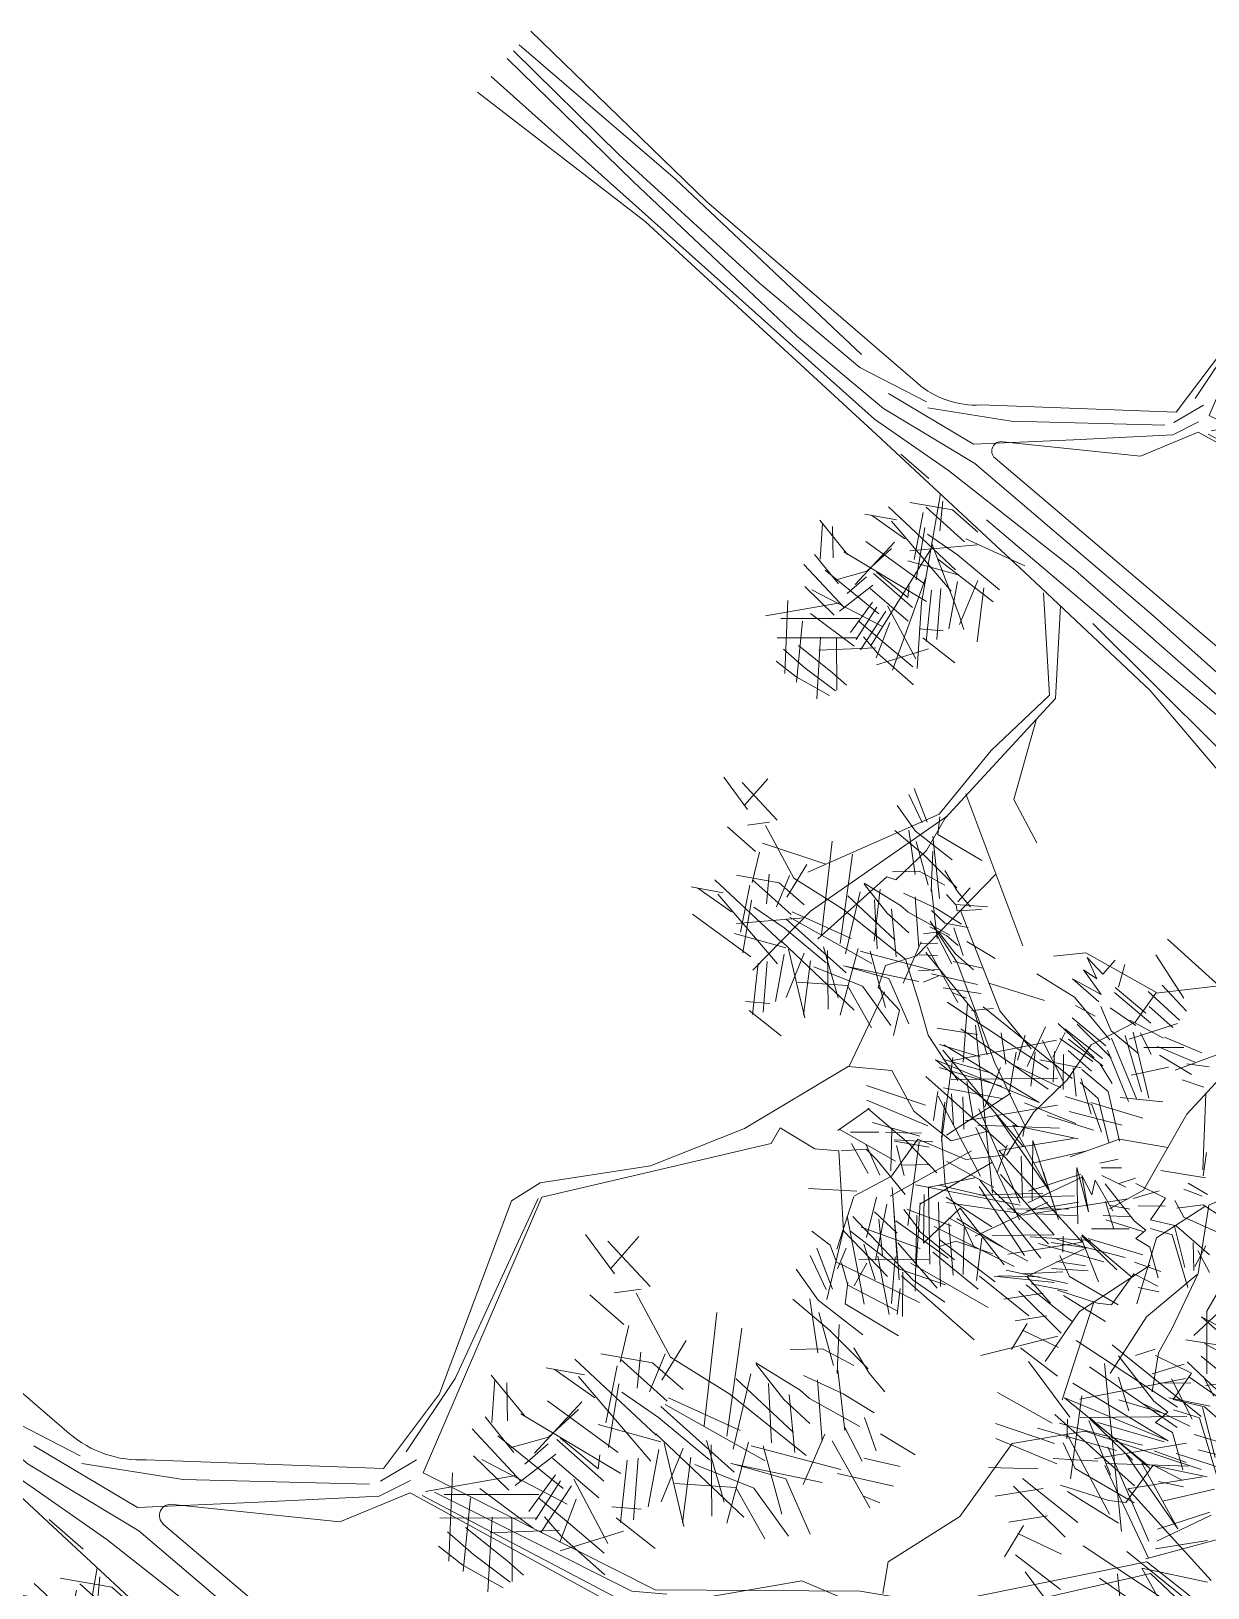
# Model space of a CAD drawing. Header units: inches. Extents: x -3368894 to 5148796, y 84 to 10864301.
# Drawn here: x 503428.75 to 503433.15, y 4346127.27 to 4346133.09 of the extents above; entities that cross this region are included whole.
import ezdxf

# ---------------------------------------------------------------- set-up
doc = ezdxf.new("R2010")
doc.units = ezdxf.units.IN
doc.header["$MEASUREMENT"] = 0
doc.layers.add('cm_alberi in secondo piano', color=252, linetype='Continuous', lineweight=9)

# ---------------------------------------------------------------- blocks, each defined once
blk = doc.blocks.new('ALBERI2P')
at = {"layer": 'cm_alberi in secondo piano'}
for p, q in [((503298.0594, 4346355.9227), (503298.2181, 4346356.3596)), ((503297.7446, 4346355.5326), (503297.8333, 4346356.2963)), ((503297.8565, 4346356.2846), (503298.0594, 4346355.9227)), ((503297.6612, 4346356.1161), (503297.9135, 4346355.9076)), ((503297.1227, 4346356.0041), (503297.2754, 4346355.7017)), ((503297.5202, 4346356.012), (503297.8139, 4346355.8356)), ((503297.5293, 4346356.03), (503297.8721, 4346355.8806)), ((503297.2631, 4346355.8915), (503297.3835, 4346355.6149)), ((503297.3935, 4346355.9401), (503297.6601, 4346355.7458)), ((503297.569, 4346355.4931), (503297.7277, 4346355.9301)), ((503297.7277, 4346355.9301), (503297.5906, 4346355.3795)), ((503297.9858, 4346355.9113), (503297.7311, 4346355.33)), ((503297.3662, 4346355.855), (503297.569, 4346355.4931)), ((503297.3842, 4346355.8317), (503297.7446, 4346355.5326)), ((503297.9043, 4346355.8444), (503297.6316, 4346355.2671)), ((503297.221, 4346355.6206), (503297.1492, 4346355.7782)), ((503297.7131, 4346355.3301), (503297.3929, 4346355.7233)), ((503297.255, 4346354.9107), (503297.9709, 4346355.6764)), ((503296.8183, 4346355.6037), (503296.8265, 4346355.3327)), ((503296.9228, 4346355.5982), (503296.909, 4346355.2911)), ((503296.9461, 4346355.6072), (503296.9724, 4346355.3594)), ((503297.0221, 4346355.5799), (503297.1531, 4346355.3537)), ((503297.1375, 4346354.8711), (503297.1086, 4346355.5796)), ((503297.1989, 4346355.5664), (503297.2831, 4346355.2629)), ((503297.2932, 4346355.6204), (503297.7438, 4346355.2526)), ((503297.1575, 4346355.5485), (503297.0535, 4346355.2869)), ((503297.6076, 4346355.0181), (503297.1664, 4346355.5123)), ((503297.3323, 4346354.8563), (503297.2568, 4346355.5121)), ((503297.5801, 4346354.8646), (503297.3562, 4346355.5247)), ((503297.3562, 4346355.5247), (503297.4768, 4346354.843)), ((503297.5549, 4346355.5151), (503297.5801, 4346354.8646)), ((503297.7047, 4346355.5508), (503297.6976, 4346354.8875)), ((503297.7393, 4346355.0267), (503297.9395, 4346355.5501)), ((503296.7236, 4346355.4324), (503296.7542, 4346355.2968)), ((503297.1623, 4346355.4311), (503297.2634, 4346354.6849)), ((503296.5969, 4346355.3734), (503296.6415, 4346355.1745)), ((503296.6415, 4346355.1745), (503296.6422, 4346355.3913)), ((503296.9943, 4346355.3503), (503297.5222, 4346354.9422)), ((503290.4507, 4346354.5424), (503291.1665, 4346355.3081)), ((503290.3331, 4346354.5027), (503290.3042, 4346355.2113)), ((503297.9334, 4346355.2249), (503297.499, 4346354.9371)), ((503290.5279, 4346354.488), (503290.4524, 4346355.1437)), ((503297.9201, 4346355.0985), (503298.0493, 4346354.7097)), ((503290.358, 4346355.0627), (503290.459, 4346354.3165)), ((503296.4011, 4346355.0307), (503296.3465, 4346354.8863)), ((503297.8334, 4346355.0045), (503297.982, 4346354.6466)), ((503296.0808, 4346354.9374), (503296.1111, 4346354.7244)), ((503296.1711, 4346354.932), (503296.2465, 4346354.684)), ((503296.4331, 4346354.9364), (503296.2923, 4346354.9045)), ((503296.3196, 4346354.9587), (503296.3188, 4346354.6838)), ((503296.455, 4346354.9492), (503296.3282, 4346354.8322)), ((503296.3782, 4346354.7017), (503296.5597, 4346354.9902)), ((503297.6488, 4346354.9689), (503297.5572, 4346354.5485)), ((503296.4781, 4346354.895), (503296.3278, 4346354.6786)), ((503296.6767, 4346354.8453), (503296.7162, 4346354.6826)), ((503296.6987, 4346354.8724), (503296.7616, 4346354.7586)), ((503297.748, 4346354.9093), (503297.8281, 4346354.5297)), ((503296.6353, 4346354.8132), (503296.5264, 4346354.6471)), ((503296.5953, 4346354.8004), (503296.658, 4346354.6376)), ((503296.0439, 4346354.7027), (503296.0706, 4346354.5671)), ((503296.0749, 4346354.6845), (503296.1158, 4346354.5708)), ((503296.1111, 4346354.7244), (503296.2334, 4346354.6157)), ((503296.2465, 4346354.684), (503296.2062, 4346354.5757)), ((503296.3188, 4346354.6838), (503296.3958, 4346354.539)), ((503296.4359, 4346354.5751), (503296.3782, 4346354.7017)), ((503296.7162, 4346354.6826), (503296.9524, 4346354.7039)), ((503296.7395, 4346354.6864), (503296.7473, 4346354.2799)), ((503296.9254, 4346354.7362), (503296.9915, 4346354.3928)), ((503296.9524, 4346354.7039), (503297.0013, 4346354.6315)), ((503297.0558, 4346354.7449), (503297.1052, 4346354.4415)), ((503297.5074, 4346354.7435), (503297.5247, 4346354.4544)), ((503289.5738, 4346354.3333), (503289.7554, 4346354.6219)), ((503295.8537, 4346354.5264), (503295.9753, 4346354.6074)), ((503295.9753, 4346354.6255), (503296.1243, 4346354.3863)), ((503296.5264, 4346354.6471), (503296.5442, 4346354.5476)), ((503296.5896, 4346354.6469), (503296.7384, 4346354.3251)), ((503297.0013, 4346354.6315), (503297.1051, 4346354.3924)), ((503297.3677, 4346354.6304), (503297.4341, 4346354.3914)), ((503289.5152, 4346354.5903), (503289.5144, 4346354.3155)), ((503289.6738, 4346354.5266), (503289.5234, 4346354.3103)), ((503290.8444, 4346354.6006), (503290.7529, 4346354.1802)), ((503296.3958, 4346354.539), (503296.2331, 4346354.5215)), ((503296.2732, 4346354.5523), (503296.3812, 4346354.4255)), ((503296.5442, 4346354.5476), (503296.4629, 4346354.5608)), ((503296.4629, 4346354.5608), (503296.4678, 4346354.4704)), ((503296.5797, 4346354.3307), (503296.481, 4346354.5517)), ((503296.6759, 4346354.5743), (503296.8055, 4346354.3159)), ((503296.7512, 4346354.2851), (503296.7663, 4346354.587)), ((503296.8978, 4346354.5505), (503296.7602, 4346354.285)), ((503297.1908, 4346354.5857), (503297.2078, 4346354.2244)), ((503297.2902, 4346354.5854), (503297.2671, 4346354.2151)), ((503289.831, 4346354.4449), (503289.7221, 4346354.2787)), ((503289.8724, 4346354.477), (503289.9119, 4346354.3143)), ((503289.8944, 4346354.504), (503289.9573, 4346354.3903)), ((503296.2239, 4346354.4621), (503296.3682, 4346354.3714)), ((503296.2331, 4346354.5215), (503296.2867, 4346354.3226)), ((503296.4678, 4346354.4704), (503296.4128, 4346354.1815)), ((503296.9636, 4346354.1128), (503296.784, 4346354.4927)), ((503297.0273, 4346354.2752), (503296.8885, 4346354.4563)), ((503297.421, 4346354.3192), (503297.2678, 4346354.4461)), ((503289.7909, 4346354.4321), (503289.8537, 4346354.2693)), ((503290.1211, 4346354.3679), (503290.1872, 4346354.0244)), ((503290.2515, 4346354.3765), (503290.3009, 4346354.0731)), ((503290.7031, 4346354.3752), (503290.7203, 4346354.0861)), ((503296.4943, 4346354.2536), (503296.5889, 4346354.4068)), ((503296.9915, 4346354.3928), (503296.9331, 4346354.2613)), ((503297.0329, 4346354.4107), (503297.2216, 4346354.0708)), ((503297.5697, 4346354.4181), (503297.3851, 4346354.3864)), ((503289.3068, 4346354.3561), (503289.4291, 4346354.2473)), ((503289.4422, 4346354.3157), (503289.4018, 4346354.2074)), ((503289.5144, 4346354.3155), (503289.5914, 4346354.1707)), ((503289.6315, 4346354.2067), (503289.5738, 4346354.3333)), ((503289.9119, 4346354.3143), (503290.1481, 4346354.3355)), ((503289.9351, 4346354.3181), (503289.943, 4346353.9116)), ((503290.1481, 4346354.3355), (503290.1969, 4346354.2631)), ((503296.3536, 4346354.2449), (503296.2634, 4346354.2994)), ((503296.6909, 4346353.5484), (503296.7796, 4346354.3121)), ((503296.7796, 4346354.3121), (503297.1401, 4346354.0129)), ((503296.8055, 4346354.3159), (503296.8696, 4346354.1802)), ((503297.0817, 4346354.3473), (503297.2976, 4346354.0396)), ((503297.3664, 4346354.1787), (503297.1772, 4346354.338)), ((503289.171, 4346354.2571), (503289.32, 4346354.0179)), ((503289.7221, 4346354.2787), (503289.7399, 4346354.1793)), ((503289.7853, 4346354.2785), (503289.9341, 4346353.9568)), ((503289.8716, 4346354.206), (503290.0011, 4346353.9475)), ((503289.9468, 4346353.9167), (503289.9619, 4346354.2186)), ((503290.1969, 4346354.2631), (503290.3007, 4346354.0241)), ((503290.3865, 4346354.2174), (503290.4035, 4346353.856)), ((503290.4858, 4346354.2171), (503290.4628, 4346353.8468)), ((503290.5634, 4346354.262), (503290.6298, 4346354.0231)), ((503295.6125, 4346354.1168), (503295.5587, 4346354.2473)), ((503296.906, 4346354.2614), (503296.8283, 4346354.1984)), ((503297.2796, 4346354.0577), (503297.1176, 4346354.2517)), ((503297.6775, 4346354.2049), (503297.6757, 4346353.6049)), ((503289.5914, 4346354.1707), (503289.4288, 4346354.1531)), ((503289.4288, 4346354.1531), (503289.4824, 4346353.9542)), ((503289.4689, 4346354.184), (503289.5769, 4346354.0572)), ((503289.6586, 4346354.1924), (503289.6635, 4346354.1021)), ((503289.7399, 4346354.1793), (503289.6586, 4346354.1924)), ((503289.7753, 4346353.9624), (503289.6766, 4346354.1833)), ((503290.0934, 4346354.1821), (503289.9559, 4346353.9167)), ((503290.1593, 4346353.7445), (503289.9797, 4346354.1244)), ((503295.5182, 4346354.0719), (503295.4411, 4346354.1896)), ((503295.5493, 4346354.1389), (503295.59, 4346353.9091)), ((503296.6075, 4346354.1319), (503296.8598, 4346353.9234)), ((503296.8605, 4346354.1492), (503297.1164, 4346353.8633)), ((503297.0901, 4346354.1344), (503297.2111, 4346353.5882)), ((503297.4695, 4346354.1384), (503297.5763, 4346353.5961)), ((503289.4196, 4346354.0938), (503289.5638, 4346354.003)), ((503289.6635, 4346354.1021), (503289.6084, 4346353.8132)), ((503290.223, 4346353.9069), (503290.0841, 4346354.0879)), ((503290.6167, 4346353.9509), (503290.4635, 4346354.0778)), ((503290.7654, 4346354.0498), (503290.5808, 4346354.0181)), ((503295.4047, 4346354.0981), (503295.4853, 4346353.8591)), ((503295.477, 4346354.103), (503295.5576, 4346353.864)), ((503295.7945, 4346354.1163), (503295.9474, 4346353.899)), ((503295.9518, 4346354.0887), (503296.0916, 4346353.7812)), ((503295.9691, 4346353.8176), (503296.1557, 4346354.0739)), ((503296.4756, 4346354.0459), (503296.8184, 4346353.8964)), ((503297.1713, 4346354.0941), (503297.3104, 4346353.5556)), ((503297.3209, 4346354.0666), (503297.3506, 4346353.6368)), ((503289.6899, 4346353.8852), (503289.7846, 4346354.0385)), ((503290.1872, 4346354.0244), (503290.1287, 4346353.893)), ((503290.5621, 4346353.8104), (503290.3728, 4346353.9697)), ((503295.4547, 4346353.9908), (503295.6167, 4346353.8045)), ((503295.5893, 4346353.6923), (503295.8342, 4346354.0348)), ((503295.6083, 4346353.9994), (503295.7976, 4346353.8582)), ((503295.6383, 4346353.6689), (503295.834, 4346353.9755)), ((503295.7065, 4346353.6145), (503295.8883, 4346353.9844)), ((503296.0413, 4346353.7994), (503296.2046, 4346354.0286)), ((503296.069, 4346354.02), (503296.2217, 4346353.7175)), ((503296.4665, 4346354.0278), (503296.7602, 4346353.8514)), ((503296.7335, 4346353.987), (503297.1885, 4346353.787)), ((503297.424, 4346354.016), (503297.4371, 4346353.6546)), ((503289.5493, 4346353.8766), (503289.4591, 4346353.9311)), ((503290.0011, 4346353.9475), (503290.0653, 4346353.8118)), ((503290.1016, 4346353.893), (503290.024, 4346353.83)), ((503295.7789, 4346353.6466), (503295.9333, 4346353.9533)), ((503296.0955, 4346353.794), (503296.1863, 4346353.9525)), ((503296.2094, 4346353.9073), (503296.3298, 4346353.6308)), ((503296.3398, 4346353.9559), (503296.6064, 4346353.7616)), ((503296.5153, 4346353.5089), (503296.674, 4346353.9459)), ((503296.674, 4346353.9459), (503296.5369, 4346353.3953)), ((503296.9321, 4346353.9271), (503296.6774, 4346353.3458)), ((503297.1477, 4346353.5161), (503296.8959, 4346353.9091)), ((503290.4753, 4346353.6893), (503290.3132, 4346353.8834)), ((503295.3679, 4346353.8646), (503295.6384, 4346353.7012)), ((503295.5623, 4346353.7285), (503295.6208, 4346353.8677)), ((503295.9736, 4346353.6047), (503295.9691, 4346353.8176)), ((503296.3125, 4346353.8708), (503296.5153, 4346353.5089)), ((503296.3305, 4346353.8476), (503296.6909, 4346353.5484)), ((503296.8506, 4346353.8602), (503296.5779, 4346353.2829)), ((503296.8596, 4346353.8692), (503297.1922, 4346353.2992)), ((503297.586, 4346353.8219), (503297.5359, 4346353.4517)), ((503295.4759, 4346353.7378), (503295.4802, 4346353.4436)), ((503295.8744, 4346353.6682), (503295.9148, 4346353.8036)), ((503296.0408, 4346353.6497), (503296.0413, 4346353.7994)), ((503296.1673, 4346353.6364), (503296.0955, 4346353.794)), ((503296.6594, 4346353.3459), (503296.3392, 4346353.7391)), ((503297.6903, 4346353.7313), (503297.3281, 4346353.4291)), ((503297.4013, 4346353.7502), (503297.4401, 4346353.3526)), ((503295.4486, 4346353.6747), (503295.453, 4346353.4256)), ((503295.548, 4346353.6782), (503295.5706, 4346353.4846)), ((503296.2013, 4346352.9266), (503296.9172, 4346353.6923)), ((503295.7646, 4346353.6195), (503295.7728, 4346353.3485)), ((503295.8691, 4346353.6141), (503295.8553, 4346353.307)), ((503295.8924, 4346353.623), (503295.9187, 4346353.3752)), ((503295.9684, 4346353.5957), (503296.0994, 4346353.3695)), ((503296.0838, 4346352.8869), (503296.0549, 4346353.5954)), ((503296.1452, 4346353.5823), (503296.2294, 4346353.2788)), ((503296.2395, 4346353.6362), (503296.6901, 4346353.2684)), ((503296.651, 4346353.5666), (503296.6439, 4346352.9033)), ((503297.2383, 4346353.6332), (503297.3407, 4346353.3568)), ((503297.3003, 4346353.1995), (503297.7028, 4346353.6086)), ((503296.1038, 4346353.5643), (503295.9998, 4346353.3027)), ((503296.5539, 4346353.0339), (503296.1127, 4346353.5282)), ((503296.2786, 4346352.8721), (503296.2031, 4346353.5279)), ((503296.5264, 4346352.8804), (503296.3025, 4346353.5405)), ((503296.3025, 4346353.5405), (503296.4231, 4346352.8588)), ((503296.5012, 4346353.5309), (503296.5264, 4346352.8804)), ((503296.6856, 4346353.0426), (503296.8858, 4346353.5659)), ((503296.7723, 4346353.5662), (503297.2647, 4346353.3983)), ((503296.9168, 4346353.5477), (503297.1472, 4346353.3715)), ((503289.0834, 4346353.4263), (503289.2094, 4346353.2814)), ((503295.4389, 4346353.4398), (503295.3084, 4346353.377)), ((503295.6699, 4346353.4482), (503295.7005, 4346353.3126)), ((503296.1086, 4346353.4469), (503296.2097, 4346352.7007)), ((503296.8041, 4346353.4216), (503297.3494, 4346353.2264)), ((503297.3998, 4346353.2443), (503297.7074, 4346353.4189)), ((503289.0058, 4346353.3633), (503289.0558, 4346353.2767)), ((503289.0329, 4346353.3903), (503289.1191, 4346353.2817)), ((503289.3723, 4346353.3842), (503289.4532, 4346353.2575)), ((503289.5298, 4346353.3979), (503289.6248, 4346353.235)), ((503289.6342, 4346353.3744), (503289.6105, 4346353.1938)), ((503289.7554, 4346353.334), (503289.7687, 4346353.0088)), ((503295.5014, 4346353.2048), (503295.5433, 4346353.3892)), ((503295.5433, 4346353.3892), (503295.5878, 4346353.1903)), ((503295.5878, 4346353.1903), (503295.5885, 4346353.4071)), ((503295.9406, 4346353.3661), (503296.4685, 4346352.958)), ((503288.9332, 4346353.2732), (503288.969, 4346353.1415)), ((503289.0102, 4346353.1323), (503289.0688, 4346353.3038)), ((503289.2586, 4346353.3174), (503289.4475, 4346353.0729)), ((503289.2999, 4346353.3263), (503289.3988, 4346353.1725)), ((503289.6105, 4346353.1938), (503289.2999, 4346353.3263)), ((503289.4715, 4346353.3168), (503289.6156, 4346353.1667)), ((503295.3262, 4346353.3137), (503295.4437, 4346353.3133)), ((503295.4437, 4346353.3133), (503295.4291, 4346353.1727)), ((503295.4291, 4346353.1727), (503295.4888, 4346353.3042)), ((503295.4888, 4346353.3042), (503295.5014, 4346353.2048)), ((503297.0386, 4346353.2815), (503297.1556, 4346353.1547)), ((503297.4086, 4346353.1669), (503297.6386, 4346353.2836)), ((503288.8749, 4346353.1921), (503288.9418, 4346353.1144)), ((503289.0228, 4346353.02), (503289.155, 4346353.2132)), ((503289.2363, 4346353.2129), (503289.0228, 4346353.02)), ((503289.155, 4346353.2132), (503289.0371, 4346353.0651)), ((503289.2091, 4346353.182), (503289.3351, 4346353.023)), ((503289.493, 4346353.1851), (503289.3974, 4346352.6885)), ((503296.8797, 4346353.2407), (503296.4453, 4346352.9529)), ((503296.9209, 4346353.2045), (503297.0687, 4346353.0143)), ((503288.8516, 4346353.1508), (503288.9288, 4346353.0925)), ((503289.0775, 4346353.1682), (503289.0102, 4346353.1323)), ((503289.0371, 4346353.0651), (503289.0775, 4346353.1682)), ((503289.0672, 4346352.7579), (503289.2851, 4346353.1225)), ((503289.1405, 4346353.1048), (503289.4016, 4346352.8202)), ((503289.2851, 4346353.1225), (503289.1541, 4346352.9061)), ((503289.209, 4346353.1279), (503289.416, 4346352.8924)), ((503289.3574, 4346353.1584), (503289.3072, 4346352.7482)), ((503289.4117, 4346353.1673), (503289.3924, 4346352.7699)), ((503289.538, 4346353.1127), (503289.4245, 4346352.7065)), ((503295.9505, 4346352.8183), (503295.8045, 4346353.1484)), ((503296.8664, 4346353.1143), (503296.9956, 4346352.7255)), ((503296.9478, 4346353.1192), (503297.0773, 4346352.8427)), ((503289.6424, 4346353.0672), (503289.5729, 4346352.7061)), ((503289.7958, 4346353.0126), (503289.6148, 4346352.8918)), ((503296.1319, 4346352.8011), (503296.4235, 4346353.0201)), ((503296.7797, 4346353.0203), (503296.9283, 4346352.6624)), ((503289.2988, 4346352.956), (503289.0672, 4346352.7579)), ((503289.2356, 4346352.9742), (503289.4556, 4346352.7387)), ((503289.6233, 4346352.7292), (503289.579, 4346353.0042)), ((503289.8175, 4346352.9402), (503289.6325, 4346352.7872)), ((503289.7139, 4346352.8012), (503289.637, 4346352.9859)), ((503290.0067, 4346352.768), (503289.9853, 4346352.963)), ((503288.0106, 4346352.8604), (503287.9376, 4346352.6077)), ((503288.0521, 4346352.9145), (503288.0335, 4346352.7339)), ((503288.1102, 4346352.9182), (503288.1057, 4346352.7014)), ((503288.1605, 4346352.918), (503288.16, 4346352.7554)), ((503288.2328, 4346352.9178), (503288.2774, 4346352.728)), ((503288.3771, 4346352.8683), (503288.3805, 4346352.6915)), ((503288.7695, 4346352.8943), (503288.6658, 4346352.7359)), ((503288.8559, 4346352.8669), (503288.9493, 4346352.5995)), ((503289.3206, 4346352.9107), (503289.1666, 4346352.7666)), ((503289.5778, 4346352.6157), (503289.5373, 4346352.892)), ((503289.6229, 4346352.6027), (503289.94, 4346352.8947)), ((503289.6684, 4346352.7148), (503289.8535, 4346352.904)), ((503289.7985, 4346352.6241), (503289.7902, 4346352.859)), ((503290.0116, 4346352.6777), (503289.9168, 4346352.909)), ((503290.1966, 4346352.4113), (503290.0715, 4346352.8672)), ((503290.3275, 4346352.5864), (503290.2703, 4346352.8989)), ((503288.4853, 4346352.7816), (503288.4704, 4346352.5377)), ((503288.5433, 4346352.7775), (503288.5569, 4346352.5555)), ((503288.7511, 4346352.7769), (503288.6514, 4346352.6688)), ((503289.8893, 4346352.7774), (503289.5956, 4346352.5125)), ((503289.7899, 4346352.7558), (503289.7139, 4346352.8012)), ((503290.0116, 4346352.7009), (503290.1837, 4346352.8488)), ((503290.0344, 4346352.5512), (503290.2197, 4346352.7906)), ((503290.1927, 4346352.8217), (503290.084, 4346352.7459)), ((503290.1797, 4346352.8088), (503290.246, 4346352.5325)), ((503288.3805, 4346352.6915), (503288.3221, 4346352.5704)), ((503288.5162, 4346352.7505), (503288.5296, 4346352.5066)), ((503288.6026, 4346352.7502), (503288.6022, 4346352.5915)), ((503288.769, 4346352.7046), (503288.6331, 4346352.5876)), ((503289.036, 4346352.6767), (503289.0851, 4346352.7075)), ((503289.311, 4346352.7301), (503289.1715, 4346352.6763)), ((503289.4368, 4346352.4987), (503289.3795, 4346352.766)), ((503289.5544, 4346352.5487), (503289.4376, 4346352.7659)), ((503289.5729, 4346352.7061), (503289.8309, 4346352.6834)), ((503289.686, 4346352.5341), (503289.9433, 4346352.7321)), ((503289.8763, 4346352.7594), (503290.1104, 4346352.4877)), ((503289.9654, 4346352.3217), (503290.0067, 4346352.768)), ((503289.9791, 4346352.6197), (503290.1706, 4346352.7637)), ((503288.7739, 4346352.6413), (503288.651, 4346352.5423)), ((503288.8944, 4346352.3468), (503289.036, 4346352.6767)), ((503289.8309, 4346352.6834), (503289.6408, 4346352.5214)), ((503289.7671, 4346352.4939), (503289.7946, 4346352.6241)), ((503289.7946, 4346352.6241), (503289.7985, 4346352.6241)), ((503289.8032, 4346352.4576), (503289.9844, 4346352.6378)), ((503289.9785, 4346352.3887), (503289.8619, 4346352.6872)), ((503289.9834, 4346352.2984), (503290.2645, 4346352.6589)), ((503290.0287, 4346352.3615), (503290.0116, 4346352.6777)), ((503290.0342, 4346352.457), (503290.134, 4346352.6193)), ((503288.6782, 4346352.5552), (503288.5426, 4346352.5194)), ((503288.864, 4346352.5688), (503288.7192, 4346352.4699)), ((503289.8752, 4346352.389), (503289.8796, 4346352.5478)), ((503289.8883, 4346352.4303), (503290.0151, 4346352.5654)), ((503290.228, 4346352.5596), (503290.0976, 4346352.5329)), ((503290.246, 4346352.5325), (503290.1825, 4346352.4333)), ((503290.237, 4346352.5235), (503290.3275, 4346352.5864)), ((503288.8006, 4346352.4877), (503288.5875, 4346352.4251)), ((503288.9581, 4346352.5053), (503288.7822, 4346352.3974)), ((503289.0986, 4346352.4597), (503288.8945, 4346352.3881)), ((503288.9631, 4346352.455), (503289.1016, 4346352.1526)), ((503289.0084, 4346352.5), (503289.165, 4346352.2376)), ((503289.1837, 4346352.4543), (503289.062, 4346352.3063)), ((503289.256, 4346352.4541), (503289.1344, 4346352.3422)), ((503289.4955, 4346352.2908), (503289.5142, 4346352.4985)), ((503290.0557, 4346352.3343), (503290.3724, 4346352.5011)), ((503290.3143, 4346352.4871), (503290.2092, 4346352.2887)), ((503290.3361, 4346352.4651), (503290.2595, 4346352.2885)), ((503296.4164, 4346352.3659), (503296.9137, 4346352.5038)), ((503288.8094, 4346352.4283), (503288.6867, 4346352.3745)), ((503288.8635, 4346352.3972), (503288.7587, 4346352.2749)), ((503288.9448, 4346352.3789), (503289.0563, 4346352.1385)), ((503289.2739, 4346352.3998), (503289.1613, 4346352.2879)), ((503289.3461, 4346352.3816), (503289.2155, 4346352.2916)), ((503289.5354, 4346352.2274), (503289.4416, 4346352.3813)), ((503289.5445, 4346352.2506), (503289.6352, 4346352.3807)), ((503290.2186, 4346352.4384), (503290.1101, 4346352.4025)), ((503290.1512, 4346352.3302), (503290.1966, 4346352.4113)), ((503288.8035, 4346352.1806), (503288.8944, 4346352.3468)), ((503289.324, 4346352.3094), (503289.1973, 4346352.2284)), ((503289.5313, 4346352.1642), (503289.4143, 4346352.3052)), ((503289.4991, 4346352.1785), (503289.6621, 4346352.3135)), ((503289.6753, 4346351.9741), (503289.6078, 4346352.2995)), ((503290.1599, 4346352.2127), (503290.1512, 4346352.3302)), ((503288.9213, 4346352.2744), (503289.011, 4346352.0754)), ((503289.4986, 4346352.0159), (503289.4955, 4346352.2908)), ((503289.6435, 4346352.1278), (503289.7162, 4346352.2863)), ((503289.6885, 4346352.0696), (503289.7483, 4346352.2358)), ((503295.4629, 4346351.9712), (503295.4058, 4346352.2837)), ((503288.6362, 4346351.8688), (503288.8035, 4346352.1806)), ((503288.7723, 4346352.0852), (503288.6912, 4346352.1628)), ((503288.821, 4346351.9728), (503288.7995, 4346352.1354)), ((503288.8449, 4346352.1895), (503288.9566, 4346352.0124)), ((503289.6483, 4346352.0284), (503289.5532, 4346352.1371)), ((503288.7808, 4346351.9006), (503288.6767, 4346352.0635)), ((503289.6843, 4346351.9741), (503289.4947, 4346352.0198)), ((503288.6089, 4346351.8327), (503288.6093, 4346351.9553)), ((503295.3724, 4346351.9083), (503295.4629, 4346351.9712)), ((503288.567, 4346351.6251), (503288.6362, 4346351.8688)), ((503288.5814, 4346351.6934), (503288.6089, 4346351.8327)), ((503288.7263, 4346351.8195), (503288.7984, 4346351.747)), ((503288.7535, 4346351.8413), (503288.8257, 4346351.805)), ((503295.4497, 4346351.8719), (503295.3446, 4346351.6735)), ((503295.4716, 4346351.8499), (503295.3949, 4346351.6733)), ((503288.3198, 4346351.7974), (503288.4188, 4346351.6668)), ((503288.4369, 4346351.6939), (503288.3507, 4346351.7844)), ((503288.4643, 4346351.7931), (503288.5272, 4346351.6884)), ((503288.5676, 4346351.8148), (503288.5674, 4346351.7386)), ((503288.5674, 4346351.7386), (503288.5903, 4346351.6431)), ((503288.6759, 4346351.7693), (503288.735, 4346351.6969)), ((503288.4007, 4346351.6669), (503288.3052, 4346351.6671)), ((503288.4188, 4346351.6668), (503288.4095, 4346351.5984)), ((503288.4188, 4346351.6707), (503288.4369, 4346351.6939)), ((503288.5272, 4346351.6884), (503288.5218, 4346351.5942)), ((503288.6394, 4346351.6429), (503288.5814, 4346351.6934)), ((503288.6267, 4346351.7294), (503288.6897, 4346351.6609)), ((503296.4003, 4346351.6853), (503296.7026, 4346351.3933)), ((503293.949, 4346350.9738), (503294.2513, 4346350.6818))]:
    blk.add_line(p, q, dxfattribs=at)
for points in [[(503291.3785, 4346359.7763), (503291.0571, 4346359.3114), (503291.0515, 4346359.1849), (503291.069, 4346358.9733), (503291.3079, 4346358.588), (503291.4066, 4346358.3799), (503291.9115, 4346358.0623), (503292.0823, 4346357.7637), (503292.2565, 4346357.3425), (503292.4627, 4346356.818), (503292.6249, 4346356.6691), (503293.5194, 4346354.985), (503293.5677, 4346354.3216), (503293.4375, 4346353.0521), (503293.4706, 4346350.7021, -0.767742), (503293.3621, 4346350.6715), (503292.8674, 4346351.3737), (503292.5195, 4346351.5463), (503292.2482, 4346352.7756), (503291.5402, 4346353.3507), (503291.3483, 4346353.9345), (503290.3388, 4346354.6692), (503290.3528, 4346355.0576)], [(503293.8749, 4346346.7881), (503293.7933, 4346348.0996), (503293.8442, 4346350.0506), (503293.8842, 4346351.3474), (503293.9233, 4346352.3771), (503294.3512, 4346355.2316), (503294.6685, 4346356.934, 0.043211), (503294.7057, 4346357.3133), (503294.6201, 4346357.6026), (503294.4904, 4346357.8018), (503294.4739, 4346358.3528)], [(503293.3708, 4346346.7881), (503293.4506, 4346348.3045), (503293.4377, 4346350.0338, 0.19284), (503293.2801, 4346350.4188), (503292.515, 4346351.3605), (503292.04, 4346351.3258), (503291.0543, 4346350.9545), (503290.888, 4346351.004), (503290.4503, 4346351.3718), (503289.9904, 4346351.608), (503289.4038, 4346351.7994), (503289.2727, 4346351.9805), (503289.3546, 4346352.2009), (503289.3424, 4346352.4448), (503289.1892, 4346352.5498)]]:
    blk.add_lwpolyline(points, format="xyb", dxfattribs=at)
for points in [[(503295.4383, 4346355.4775), (503296.3037, 4346355.262), (503296.7591, 4346355.2155)], [(503295.9841, 4346355.2063), (503296.1767, 4346355.0855), (503296.4027, 4346355.1391), (503296.5925, 4346355.1747), (503296.8862, 4346355.4319)], [(503290.2973, 4346354.6022), (503289.9495, 4346354.8329), (503289.9871, 4346355.3077)], [(503295.5841, 4346354.9931), (503296.0893, 4346354.7516), (503296.4513, 4346354.9815), (503296.8181, 4346355.0837), (503296.9846, 4346355.1193), (503297.1928, 4346355.2503)], [(503292.3981, 4346351.5286), (503292.0677, 4346352.8162), (503291.3835, 4346353.6092), (503291.1716, 4346353.9531), (503290.3064, 4346354.6151), (503290.2856, 4346355.0307)], [(503296.4603, 4346354.9815), (503296.8666, 4346354.917), (503297.2784, 4346354.9791)], [(503297.0193, 4346354.6133), (503297.5981, 4346354.8607)], [(503296.1124, 4346354.7386), (503296.4554, 4346354.6421), (503296.8444, 4346354.8177)], [(503296.6092, 4346354.7229), (503297.1147, 4346354.5821), (503297.489, 4346354.6261)], [(503295.5798, 4346354.2837), (503295.9494, 4346354.5804)], [(503297.3173, 4346354.5815), (503297.7229, 4346354.3003)], [(503291.3154, 4346353.7049), (503291.1758, 4346353.6189), (503290.7606, 4346353.7427), (503290.3037, 4346353.6989), (503290.0101, 4346353.9385), (503289.7679, 4346354.5134)], [(503294.4078, 4346354.2159), (503295.0039, 4346354.2993), (503295.7536, 4346354.279), (503296.2869, 4346354.3858), (503296.5125, 4346354.3038)], [(503295.1337, 4346354.2957), (503295.5955, 4346354.0446)], [(503295.9865, 4346354.3256), (503296.1466, 4346354.0649), (503296.43, 4346353.9066)], [(503296.3886, 4346354.3488), (503296.8959, 4346353.9233)], [(503294.218, 4346354.2745), (503294.5429, 4346354.1742), (503294.7186, 4346354.2498), (503294.8896, 4346354.0234), (503295.3143, 4346353.6389), (503295.535, 4346353.6602), (503295.8199, 4346353.5471), (503296.0819, 4346353.5773), (503296.3709, 4346353.5545), (503296.6782, 4346353.6026), (503296.8674, 4346353.4304), (503296.9697, 4346353.123), (503297.2498, 4346353.1493), (503297.4934, 4346353.0582)], [(503295.0209, 4346353.9327), (503295.0144, 4346353.472)], [(503295.3091, 4346353.6389), (503295.4122, 4346353.1457), (503295.5602, 4346353.0097)], [(503295.7207, 4346353.6145), (503295.6655, 4346353.2753), (503295.7099, 4346353.0041)], [(503296.4502, 4346352.8755), (503296.5738, 4346353.6442)], [(503293.8443, 4346351.8353), (503293.9485, 4346353.4571)], [(503296.9788, 4346353.1411), (503297.4132, 4346353.4288)], [(503290.673, 4346353.3623), (503290.7086, 4346353.1596)], [(503290.7685, 4346353.3439), (503290.8583, 4346353.1772)], [(503290.8679, 4346353.3849), (503291.0065, 4346353.1264)], [(503291.0305, 4346353.3664), (503290.8978, 4346352.9964)], [(503290.9764, 4346353.3885), (503291.0071, 4346353.3032)], [(503293.6732, 4346353.3315), (503293.6679, 4346351.5339), (503293.7192, 4346350.5349), (503293.7808, 4346349.9786), (503293.7445, 4346346.7881)], [(503295.7274, 4346352.3879), (503296.035, 4346352.9812), (503296.0849, 4346353.2831)], [(503290.79, 4346353.1993), (503290.6992, 4346353.0422)], [(503290.8764, 4346353.181), (503290.8036, 4346352.9967)], [(503291.332, 4346353.2248), (503291.2009, 4346352.9452), (503291.3214, 4346352.6919)], [(503293.5963, 4346346.7881), (503293.6571, 4346347.8832), (503293.7103, 4346349.2742), (503293.6943, 4346349.9788), (503293.5788, 4346350.6296), (503293.5611, 4346352.071), (503293.5736, 4346353.2324)], [(503297.4986, 4346353.0582), (503297.8152, 4346353.1928)], [(503290.9794, 4346353.1265), (503291.1911, 4346352.7013)], [(503291.0929, 4346353.0991), (503291.3266, 4346352.6828)], [(503291.4131, 4346353.1484), (503291.3451, 4346352.8544), (503291.4526, 4346352.547)], [(503296.0642, 4346352.3979), (503296.1431, 4346352.8674), (503296.2922, 4346353.1018)], [(503290.4687, 4346352.7667), (503290.5143, 4346352.9111), (503290.5327, 4346353.0336)], [(503290.8165, 4346353.0095), (503290.6081, 4346352.7805)], [(503290.6502, 4346353.0642), (503290.6806, 4346352.8796), (503290.7432, 4346352.6665)], [(503290.8561, 4346352.4403), (503290.8117, 4346352.7024), (503290.8119, 4346352.7657), (503290.7495, 4346353.0549)], [(503291.165, 4346353.0317), (503290.8976, 4346352.9461)], [(503291.15, 4346352.7466), (503291.3496, 4346353.0493)], [(503291.5032, 4346353.0669), (503291.403, 4346352.782), (503291.592, 4346352.5337)], [(503296.1778, 4346352.3303), (503296.3358, 4346352.5868), (503296.4408, 4346352.7452), (503296.5321, 4346353.0701)], [(503297.4624, 4346353.0493), (503297.6463, 4346352.8139)], [(503290.9338, 4346352.9602), (503290.7125, 4346352.735)], [(503290.9896, 4346351.7444), (503291.1209, 4346352.0924), (503291.0639, 4346352.4449), (503291.0421, 4346352.9456)], [(503289.3552, 4346352.3906), (503289.5325, 4346352.5707), (503289.678, 4346352.8955)], [(503290.5, 4346352.8931), (503290.4811, 4346352.6131), (503290.4856, 4346352.3692)], [(503290.9064, 4346352.8518), (503290.902, 4346352.6712), (503290.86, 4346352.4455)], [(503291.0691, 4346352.8914), (503290.8658, 4346352.6752)], [(503291.571, 4346352.868), (503291.1859, 4346352.6794)], [(503291.4898, 4346352.9134), (503291.4648, 4346352.294)], [(503292.0446, 4346352.8756), (503292.1526, 4346352.7307), (503292.4346, 4346351.6369)], [(503290.427, 4346352.6313), (503290.6223, 4346352.7895)], [(503290.6886, 4346352.5273), (503290.5767, 4346352.6489), (503290.5359, 4346352.8258)], [(503290.9825, 4346352.418), (503290.9966, 4346352.8193)], [(503291.2005, 4346352.8058), (503291.3201, 4346352.2312)], [(503291.3209, 4346352.5112), (503291.4985, 4346352.7869)], [(503291.321, 4346352.5435), (503291.5927, 4346352.7866)], [(503293.7926, 4346350.9141), (503293.7658, 4346352.784)], [(503295.1596, 4346351.936), (503295.6371, 4346352.8237)], [(503296.1118, 4346352.7733), (503296.1425, 4346352.688)], [(503290.3873, 4346352.7579), (503290.4045, 4346352.4688), (503290.3588, 4346352.2792)], [(503290.6041, 4346352.7482), (503290.4498, 4346352.5138)], [(503291.11, 4346352.7699), (503290.8926, 4346352.5577)], [(503291.3486, 4346352.7241), (503291.3433, 4346352.2221)], [(503291.7189, 4346352.6959), (503291.4383, 4346352.507)], [(503291.474, 4346352.3572), (503291.728, 4346352.7139)], [(503292.4886, 4346351.6006), (503292.2159, 4346352.7486)], [(503295.8085, 4346352.7471), (503295.844, 4346352.5443)], [(503295.9039, 4346352.7287), (503295.9938, 4346352.562)], [(503296.0034, 4346352.7697), (503296.142, 4346352.5112)], [(503296.1659, 4346352.7512), (503296.0332, 4346352.3812)], [(503292.3981, 4346351.5286), (503290.9372, 4346351.058), (503290.5908, 4346351.3081), (503289.9585, 4346351.7616), (503289.8682, 4346351.7438), (503289.8326, 4346351.9465), (503289.7607, 4346352.0461), (503290.0519, 4346352.3343), (503290.0799, 4346352.6556)], [(503290.4264, 4346352.4326), (503290.6077, 4346352.645)], [(503291.2632, 4346352.643), (503290.9142, 4346352.4582)], [(503291.922, 4346352.4243), (503291.9085, 4346352.6773)], [(503291.2359, 4346352.5747), (503290.7692, 4346352.269)], [(503291.1676, 4346352.6072), (503291.2839, 4346352.2223)], [(503291.4188, 4346352.0232), (503291.3924, 4346352.2491), (503291.3844, 4346352.5885)], [(503291.7094, 4346352.5424), (503291.4291, 4346352.4477)], [(503292.1599, 4346352.1436), (503292.1783, 4346352.2738), (503292.1792, 4346352.5719)], [(503295.4119, 4346352.4051), (503296.1184, 4346352.3667), (503296.2897, 4346352.2617), (503296.4215, 4346352.3155), (503296.4401, 4346352.5103), (503296.5849, 4346352.586)], [(503295.9254, 4346352.5841), (503295.8346, 4346352.4269)], [(503296.0118, 4346352.5658), (503295.939, 4346352.3815)], [(503296.4675, 4346352.6096), (503296.3363, 4346352.33), (503296.4569, 4346352.0767)], [(503296.5486, 4346352.5332), (503296.4806, 4346352.2392), (503296.5881, 4346351.9318)], [(503289.3372, 4346352.4087), (503288.9581, 4346352.5143)], [(503291.2717, 4346352.4533), (503290.7919, 4346352.1205)], [(503291.7725, 4346352.5099), (503291.5153, 4346352.3571)], [(503291.8719, 4346352.4967), (503291.6184, 4346352.3078)], [(503291.9259, 4346352.4553), (503291.6634, 4346352.2715)], [(503291.8947, 4346352.3702), (503291.8048, 4346352.4917)], [(503291.916, 4346352.1301), (503292.0486, 4346352.4781)], [(503292.2378, 4346352.3188), (503291.9493, 4346352.4965)], [(503292.1054, 4346352.0573), (503292.1022, 4346352.2702), (503292.0977, 4346352.496)], [(503294.5189, 4346351.961), (503294.9887, 4346352.1843), (503295.0979, 4346352.4691)], [(503296.1149, 4346352.5113), (503296.3266, 4346352.0861)], [(503296.2284, 4346352.4839), (503296.462, 4346352.0676)], [(503289.7517, 4346352.0552), (503289.6616, 4346352.1458), (503289.667, 4346352.2232), (503289.7038, 4346352.4489)], [(503295.6041, 4346352.1515), (503295.6497, 4346352.2959), (503295.6681, 4346352.4184)], [(503295.952, 4346352.3943), (503295.7435, 4346352.1653)], [(503295.7857, 4346352.449), (503295.8161, 4346352.2644), (503295.8787, 4346352.0513)], [(503295.9916, 4346351.8251), (503295.9472, 4346352.0872), (503295.9474, 4346352.1505), (503295.885, 4346352.4397)], [(503296.3005, 4346352.4165), (503296.0331, 4346352.3309)], [(503296.2854, 4346352.1314), (503296.485, 4346352.4341)], [(503296.6387, 4346352.4517), (503296.5385, 4346352.1668), (503296.7274, 4346351.9185)], [(503291.47, 4346352.2992), (503291.4502, 4346351.7301)], [(503291.4791, 4346352.3391), (503291.6228, 4346352.0406)], [(503291.5876, 4346352.3659), (503291.5046, 4346351.8022)], [(503291.7358, 4346352.2932), (503291.8424, 4346351.7057)], [(503296.0693, 4346352.345), (503295.8479, 4346352.1198)], [(503296.125, 4346351.1292), (503296.2564, 4346351.4772), (503296.1994, 4346351.8297), (503296.1776, 4346352.3304)], [(503296.6253, 4346352.2981), (503296.6002, 4346351.6788)], [(503291.3421, 4346351.8118), (503291.2021, 4346352.0419), (503291.2027, 4346352.2496)], [(503291.2972, 4346351.9061), (503291.302, 4346352.2274)], [(503291.8212, 4346351.9316), (503291.8221, 4346352.253)], [(503291.9035, 4346352.2889), (503291.9065, 4346351.9766)], [(503292.2055, 4346352.288), (503291.9846, 4346352.2073)], [(503292.4033, 4346351.9893), (503292.1602, 4346352.2468)], [(503292.2731, 4346352.0206), (503292.5176, 4346352.2367)], [(503292.4545, 4346352.2601), (503292.4541, 4346352.1466), (503292.4662, 4346351.8755)], [(503292.5266, 4346352.2328), (503292.544, 4346351.9979), (503292.5435, 4346351.8211)], [(503292.5718, 4346352.2236), (503292.6201, 4346351.9925), (503292.6287, 4346351.8351)], [(503295.4939, 4346351.9569), (503295.7567, 4346352.2413)], [(503295.6355, 4346352.2778), (503295.6166, 4346351.9979), (503295.621, 4346351.754)], [(503296.0418, 4346352.2366), (503296.0374, 4346352.056), (503295.9955, 4346351.8303)], [(503296.2045, 4346352.2762), (503296.0013, 4346352.06)], [(503296.7065, 4346352.2527), (503296.3214, 4346352.0642)], [(503291.2385, 4346352.1372), (503291.0035, 4346352.0966)], [(503291.3968, 4346351.9832), (503291.6773, 4346352.1579)], [(503291.7032, 4346351.7655), (503291.6633, 4346352.2121)], [(503291.7353, 4346352.1487), (503291.7948, 4346352.1898), (503291.8031, 4346351.9407)], [(503292.2323, 4346352.1834), (503291.9483, 4346352.1442)], [(503292.0336, 4346352.1891), (503292.1496, 4346351.71)], [(503292.2673, 4346351.8), (503292.2412, 4346352.1382)], [(503292.3361, 4346351.9443), (503292.6387, 4346352.1783)], [(503295.5228, 4346352.1427), (503295.54, 4346351.8536), (503295.4943, 4346351.664)], [(503295.5624, 4346352.0161), (503295.7578, 4346352.1742)], [(503295.8241, 4346351.9121), (503295.7122, 4346352.0337), (503295.6714, 4346352.2106)], [(503296.2455, 4346352.1547), (503296.0281, 4346351.9425)], [(503296.118, 4346351.8028), (503296.1321, 4346352.2041)], [(503296.3359, 4346352.1906), (503296.4555, 4346351.616)], [(503296.4564, 4346351.896), (503296.634, 4346352.1717)], [(503296.4564, 4346351.9283), (503296.7282, 4346352.1714)], [(503291.3249, 4346352.128), (503291.126, 4346352.0602)], [(503291.3518, 4346352.0685), (503291.2018, 4346351.9606)], [(503291.5906, 4346352.0639), (503291.3333, 4346351.915)], [(503292.1919, 4346352.066), (503291.9609, 4346352.0448)], [(503292.2011, 4346352.1202), (503291.9661, 4346352.0848)], [(503291.9882, 4346352.1208), (503292.005, 4346351.6924)], [(503292.5162, 4346351.7451), (503292.1869, 4346352.1203)], [(503295.7396, 4346352.133), (503295.5853, 4346351.8986)], [(503295.9545, 4346351.9246), (503296.2221, 4346352.1083)], [(503296.4841, 4346352.1089), (503296.4787, 4346351.6069)], [(503296.8544, 4346352.0807), (503296.5738, 4346351.8918)], [(503296.6095, 4346351.742), (503296.8634, 4346352.0987)], [(503297.0574, 4346351.8091), (503297.044, 4346352.062)], [(503292.1373, 4346351.9268), (503291.8794, 4346351.9766)], [(503292.0925, 4346352.0483), (503292.4115, 4346351.6821)], [(503292.3357, 4346351.7946), (503292.6434, 4346352.0157)], [(503293.8942, 4346351.6114), (503294.3467, 4346351.9655), (503295.3583, 4346351.9393), (503295.5843, 4346351.9838), (503295.8462, 4346351.9611), (503295.8692, 4346351.9068), (503296.442, 4346351.8367)], [(503295.5618, 4346351.8174), (503295.7431, 4346352.0298)], [(503296.3987, 4346352.0278), (503296.0497, 4346351.843)], [(503296.3031, 4346351.992), (503296.4194, 4346351.6071)], [(503291.3101, 4346351.9151), (503291.1382, 4346351.8253)], [(503291.5321, 4346351.9377), (503291.5585, 4346351.6846)], [(503291.9475, 4346351.8913), (503291.5901, 4346351.9014)], [(503292.0053, 4346351.7827), (503291.8391, 4346351.8916), (503291.6314, 4346351.9141)], [(503292.0236, 4346351.891), (503291.8663, 4346351.9134)], [(503292.064, 4346351.5696), (503292.1012, 4346351.936)], [(503292.4615, 4346351.6007), (503292.0959, 4346351.8947)], [(503292.1636, 4346351.6648), (503292.1773, 4346351.9177)], [(503292.2991, 4346351.6412), (503292.6522, 4346351.9253)], [(503293.9026, 4346351.479), (503294.3556, 4346351.9242), (503294.8523, 4346351.8775), (503295.3633, 4346351.8941), (503296.17, 4346351.5175)], [(503295.3362, 4346351.9398), (503296.3422, 4346351.6886), (503296.8531, 4346351.66)], [(503296.3714, 4346351.9595), (503295.9046, 4346351.6538)], [(503296.5543, 4346351.4079), (503296.5278, 4346351.6339), (503296.5198, 4346351.9733)], [(503296.8449, 4346351.9271), (503296.5646, 4346351.8325)], [(503296.908, 4346351.8947), (503296.6508, 4346351.7419)], [(503291.5803, 4346351.6485), (503291.4776, 4346351.8204)], [(503296.4071, 4346351.8381), (503295.9274, 4346351.5053)], [(503297.0073, 4346351.8815), (503296.7538, 4346351.6925)], [(503297.0614, 4346351.84), (503296.7989, 4346351.6563)], [(503297.0302, 4346351.755), (503296.9402, 4346351.8765)], [(503290.8842, 4346351.4608), (503290.9174, 4346351.7769)], [(503291.0616, 4346351.659), (503290.9573, 4346351.7497)], [(503291.1517, 4346351.5723), (503291.1523, 4346351.8033)], [(503291.9737, 4346351.5789), (503292.0144, 4346351.8098)], [(503296.723, 4346351.7507), (503296.6401, 4346351.187)], [(503291.7697, 4346351.5485), (503291.9146, 4346351.6784)], [(503291.7927, 4346351.462), (503291.8386, 4346351.7329)], [(503296.6054, 4346351.684), (503296.5857, 4346351.1149)], [(503296.6146, 4346351.7239), (503296.7582, 4346351.4254)], [(503290.9342, 4346351.3523), (503290.9891, 4346351.596)], [(503291.7966, 4346351.4891), (503291.9738, 4346351.6241)], [(503296.4775, 4346351.1965), (503296.3375, 4346351.4267), (503296.3382, 4346351.6344)], [(503296.4326, 4346351.2909), (503296.4374, 4346351.6122)], [(503296.8387, 4346351.1503), (503296.7987, 4346351.5969)], [(503290.7632, 4346351.5644), (503290.98, 4346351.5638)], [(503293.6038, 4346349.9391), (503293.4934, 4346350.5446), (503293.065, 4346350.9937), (503292.6366, 4346351.4376), (503292.4703, 4346351.5052)], [(503296.06, 4346351.5688), (503296.2194, 4346351.187)], [(503296.374, 4346351.522), (503296.139, 4346351.4814)], [(503296.4604, 4346351.5127), (503296.2615, 4346351.4449)], [(503296.5322, 4346351.368), (503296.8128, 4346351.5427)], [(503292.5732, 4346351.3926), (503292.3708, 4346351.4603)], [(503296.4873, 4346351.4533), (503296.3373, 4346351.3454)], [(503296.726, 4346351.4487), (503296.4688, 4346351.2998)], [(503290.9553, 4346351.0489), (503291.9278, 4346351.3351), (503292.3745, 4346351.3932)], [(503292.6234, 4346351.3602), (503293.2316, 4346350.6267), (503293.5104, 4346350.1833)], [(503294.403, 4346351.3691), (503294.1224, 4346351.1803)], [(503294.6061, 4346351.0975), (503294.5926, 4346351.3505)], [(503293.8517, 4346351.2804), (503293.968, 4346350.8955)], [(503294.1029, 4346350.6964), (503294.0765, 4346350.9223), (503294.0684, 4346351.2617)], [(503294.1761, 4346350.8447), (503294.1498, 4346351.2795)], [(503296.4456, 4346351.2999), (503296.2737, 4346351.21)], [(503296.6676, 4346351.3224), (503296.6939, 4346351.0694)], [(503293.8609, 4346350.593), (503294.4469, 4346350.9483), (503294.7728, 4346351.1964)], [(503294.3935, 4346351.2156), (503294.1132, 4346351.1209)], [(503294.1263, 4346350.7505), (503294.3482, 4346351.1706), (503294.3993, 4346351.2555)], [(503294.4566, 4346351.1831), (503294.1994, 4346351.0303)], [(503294.844, 4346350.8168), (503294.8624, 4346350.9471), (503294.8633, 4346351.2452)], [(503296.2871, 4346350.9571), (503296.2878, 4346351.1881)], [(503296.7158, 4346351.0332), (503296.613, 4346351.2052)], [(503294.556, 4346351.1699), (503294.3025, 4346350.981)], [(503294.61, 4346351.1285), (503294.3475, 4346350.9447)], [(503294.5788, 4346351.0434), (503294.4888, 4346351.165)], [(503294.6, 4346350.8033), (503294.7327, 4346351.1514)], [(503294.9219, 4346350.9921), (503294.6334, 4346351.1697)], [(503294.7895, 4346350.7305), (503294.7863, 4346350.9434), (503294.7818, 4346351.1693)], [(503296.0197, 4346350.8456), (503296.0529, 4346351.1617)], [(503296.197, 4346351.0438), (503296.0928, 4346351.1344)], [(503294.2717, 4346351.0392), (503294.1887, 4346350.4755)], [(503294.3057, 4346350.8627), (503294.8809, 4346351.0877)], [(503294.154, 4346350.9724), (503294.1343, 4346350.4034)], [(503294.1632, 4346351.0124), (503294.3068, 4346350.7139)], [(503294.4199, 4346350.9665), (503294.5265, 4346350.379)], [(503294.5876, 4346350.9621), (503294.5906, 4346350.6498)], [(503294.8896, 4346350.9612), (503294.6687, 4346350.8806)], [(503295.8987, 4346350.9492), (503296.1155, 4346350.9486)], [(503296.0697, 4346350.7371), (503296.1246, 4346350.9808)], [(503294.0261, 4346350.485), (503293.8862, 4346350.7151), (503293.8868, 4346350.9229)], [(503293.9813, 4346350.5793), (503293.9861, 4346350.9006)], [(503294.159, 4346350.7737), (503294.8584, 4346350.889)], [(503294.3873, 4346350.4388), (503294.3474, 4346350.8854)], [(503294.4194, 4346350.8219), (503294.4789, 4346350.863), (503294.4872, 4346350.614)], [(503294.5053, 4346350.6049), (503294.5062, 4346350.9262)], [(503294.7176, 4346350.8623), (503294.8337, 4346350.3832)], [(503295.0874, 4346350.6625), (503294.8443, 4346350.92)], [(503294.9572, 4346350.6939), (503295.2017, 4346350.91)], [(503295.1385, 4346350.9334), (503295.1382, 4346350.8198), (503295.1503, 4346350.5488)], [(503295.2107, 4346350.9061), (503295.2281, 4346350.6711), (503295.2276, 4346350.4944)], [(503295.2559, 4346350.8969), (503295.3042, 4346350.6658), (503295.3128, 4346350.5083)], [(503294.0809, 4346350.6565), (503294.3614, 4346350.8311)], [(503294.9164, 4346350.8566), (503294.6323, 4346350.8174)], [(503294.8852, 4346350.7935), (503294.6502, 4346350.758)], [(503294.6723, 4346350.7941), (503294.6891, 4346350.3656)], [(503295.2003, 4346350.4183), (503294.871, 4346350.7935)], [(503294.9514, 4346350.4732), (503294.9253, 4346350.8114)], [(503295.0202, 4346350.6176), (503295.3228, 4346350.8515)], [(503294.0359, 4346350.7418), (503293.8859, 4346350.6338)], [(503294.2747, 4346350.7372), (503294.0174, 4346350.5883)], [(503294.876, 4346350.7393), (503294.645, 4346350.718)], [(503294.7766, 4346350.7215), (503295.0955, 4346350.3554)], [(503294.8214, 4346350.6001), (503294.5635, 4346350.6499)], [(503295.0197, 4346350.4679), (503295.3275, 4346350.6889)], [(503294.2162, 4346350.6109), (503294.2426, 4346350.3579)], [(503294.6316, 4346350.5645), (503294.2742, 4346350.5746)], [(503294.6894, 4346350.4559), (503294.5232, 4346350.5648), (503294.3155, 4346350.5874)], [(503294.7077, 4346350.5643), (503294.5504, 4346350.5867)], [(503294.7481, 4346350.2428), (503294.7853, 4346350.6092)], [(503295.1456, 4346350.2739), (503294.78, 4346350.5679)], [(503294.8477, 4346350.338), (503294.8614, 4346350.5909)], [(503294.9832, 4346350.3144), (503295.3363, 4346350.5986)], [(503293.8357, 4346350.2455), (503293.8364, 4346350.4765)], [(503294.2644, 4346350.3217), (503294.1617, 4346350.4936)], [(503294.6578, 4346350.2521), (503294.6985, 4346350.483)], [(503294.4768, 4346350.1352), (503294.5227, 4346350.4061)], [(503294.4538, 4346350.2218), (503294.5987, 4346350.3517)], [(503294.4807, 4346350.1623), (503294.6579, 4346350.2973)], [(503293.5341, 4346346.7881), (503293.5882, 4346347.7067), (503293.6149, 4346348.8822), (503293.5993, 4346349.6991), (503293.487, 4346350.1511)], [(503293.4829, 4346346.7881), (503293.4719, 4346348.0683), (503293.5307, 4346349.6541)]]:
    blk.add_lwpolyline(points, dxfattribs=at)

msp = doc.modelspace()

# ---------------------------------------------------------------- block references
at = {"layer": 'cm_alberi in secondo piano', "rotation": 228.8522899492779}
for p, xscale, yscale, zscale in [((-1266311.4237, 6294669.6509), 0.6016053666644038, 0.6016053666644038, 0.6016053666644038), ((-1644813.6347, 6711403.9336), 0.7302720674704721, 0.7302720674704721, 0.7302720674704721)]:
    msp.add_blockref('ALBERI2P', p, dxfattribs=dict(at, xscale=xscale, yscale=yscale, zscale=zscale))

doc.saveas('drawing.dxf')
